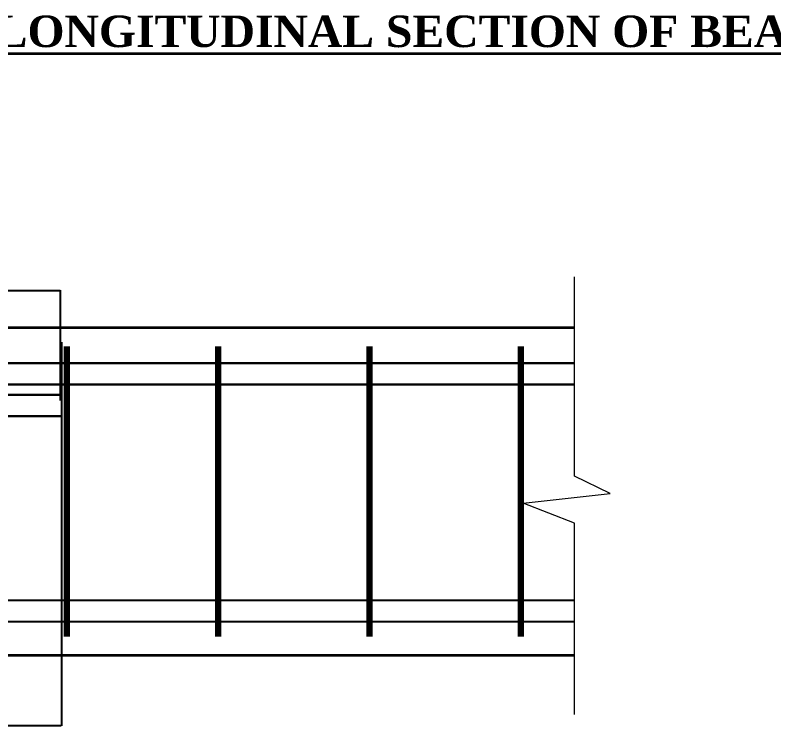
# Model space of a CAD drawing. Header units: inches. Extents: x -12073856 to 12321241, y -1226296 to 1319224.
# Drawn here: x 128740.2 to 128980.9, y 48476.8 to 48702.2 of the extents above; entities that cross this region are included whole.
import ezdxf

# ---------------------------------------------------------------- set-up
doc = ezdxf.new("R2010")
doc.units = ezdxf.units.IN
doc.header["$MEASUREMENT"] = 0
doc.header["$PDMODE"] = 35
for name, color, linetype, lineweight in [('DIM', 6, 'Continuous', 9), ('Hatch', 9, 'Continuous', 9), ('STIRRUPS', 14, 'Continuous', 18), ('TEXT', 255, 'Continuous', 35), ('TRENCH', 1, 'Continuous', 35), ('WALL', 1, 'Continuous', 30)]:
    doc.layers.add(name, color=color, linetype=linetype, lineweight=lineweight)
doc.styles.add('STYLE1', font='arialbd.ttf')
doc.styles.add('TAHOMA', font='tahoma.ttf', dxfattribs={"height": 9})
doc.dimstyles.new('ARROW', dxfattribs={"dimscale": 96, "dimtxt": 9, "dimasz": 0.125, "dimexe": 0.078125, "dimexo": 0.09375, "dimgap": 0.03125, "dimtad": 1, "dimdec": 0, "dimzin": 3, "dimdsep": 46, "dimlunit": 4, "dimtxsty": 'TAHOMA', "dimcen": 0.09375, "dimclrd": 256, "dimclre": 256, "dimclrt": 256, "dimadec": 0, "dimazin": 0, "dimtfac": 1, "dimtdec": 0, "dimtmove": 0, "dimatfit": 3, "dimfxl": 1, "dimfrac": 2, "dimtolj": 1, "dimtzin": 0, "dimarcsym": 0})

# ---------------------------------------------------------------- blocks, each defined once
blk = doc.blocks.new('*D725')
at = {"layer": 'Defpoints', "color": 0, "lineweight": -3, "transparency": 16777216}
for p in [(80027.01, 75647.75), (79723.01, 75619.68), (80027.01, 75612.6)]:
    blk.add_point(p, dxfattribs=at)
at = {"layer": 'DIM', "color": 0, "lineweight": -2, "transparency": 16777216}
for p, q in [((79723.01, 75619.93), (79723.01, 75647.83)), ((79723.14, 75647.75), (80026.89, 75647.75)), ((80027.01, 75612.85), (80027.01, 75647.83))]:
    blk.add_line(p, q, dxfattribs=at)
at = {"layer": 'DIM', "color": 0, "lineweight": -3, "transparency": 16777216}
for points in [[(79723.14, 75647.77), (79723.14, 75647.73), (79723.01, 75647.75)], [(80026.89, 75647.77), (80026.89, 75647.73), (80027.01, 75647.75)]]:
    blk.add_solid(points, dxfattribs=at)
at = {"layer": 'DIM', "color": 7, "transparency": 16777216, "insert": (79875.01, 75653.73), "char_height": 9, "attachment_point": 5, "style": 'TAHOMA'}
blk.add_mtext("\\A1;60 %%C(3.15')", dxfattribs=at)
blk = doc.blocks.new('*D726')
at = {"layer": 'Defpoints', "color": 0, "lineweight": -3, "transparency": 16777216}
for p in [(79676.49, 75641.62), (80027.32, 75631.58), (80027.32, 75509.7)]:
    blk.add_point(p, dxfattribs=at)
at = {"layer": 'DIM', "color": 0, "lineweight": -2, "transparency": 16777216}
for p, q in [((79676.49, 75641.37), (79676.49, 75509.63)), ((80027.32, 75631.33), (80027.32, 75509.63)), ((79676.61, 75509.7), (80027.2, 75509.7))]:
    blk.add_line(p, q, dxfattribs=at)
at = {"layer": 'DIM', "color": 0, "lineweight": -3, "transparency": 16777216}
for points in [[(79676.61, 75509.73), (79676.61, 75509.68), (79676.49, 75509.7)], [(80027.2, 75509.73), (80027.2, 75509.68), (80027.32, 75509.7)]]:
    blk.add_solid(points, dxfattribs=at)
at = {"layer": 'DIM', "color": 7, "transparency": 16777216, "insert": (79851.9, 75515.68), "char_height": 9, "attachment_point": 5, "style": 'TAHOMA'}
blk.add_mtext('\\A1;stirrups @ 4" c/c', dxfattribs=at)
blk = doc.blocks.new('DTGV')
at = {"layer": 'Hatch'}
blk.add_lwpolyline([(80190.04, 75513.17), (80190.04, 75573.91), (80173.7, 75580.22), (80201.33, 75583.38), (80190.04, 75588.83), (80190.04, 75652.02)], dxfattribs=at)
at = {"layer": 'STIRRUPS', "const_width": 2}
for points in [[(80029, 75630.02), (80029, 75537.93)], [(80077, 75630.02), (80077, 75537.93)], [(80125, 75630.02), (80125, 75537.93)], [(80173, 75630.02), (80173, 75537.93)]]:
    blk.add_lwpolyline(points, dxfattribs=at)
at = {"layer": 'TRENCH'}
for p, q in [((79595.63, 75636.02), (80190.04, 75636.02)), ((79595.63, 75532.02), (80190.04, 75532.02))]:
    blk.add_line(p, q, dxfattribs=at)
at = {"layer": 'WALL', "color": 3}
for points in [[(80027.32, 75614.59), (79722.03, 75614.59), (79676.49, 75624.63), (79595.63, 75624.63)], [(79723.32, 75624.63), (80190.04, 75624.63)], [(80027.32, 75607.88), (79721.3, 75607.88), (79675.76, 75617.92), (79595.63, 75617.92)], [(79723.32, 75617.92), (80190.04, 75617.92)], [(79595.63, 75549.27), (80190.04, 75549.46)], [(79595.63, 75542.55), (80190.04, 75542.74)]]:
    blk.add_lwpolyline(points, dxfattribs=at)
at = {"layer": 'DIM'}
for base, p1, p2, text, picture, middle in [((80027.01, 75647.75), (79723.01, 75619.68), (80027.01, 75612.6), "60 %%C(3.15')", '*D725', (79875.01, 75653.73)), ((80027.32, 75509.7), (79676.49, 75641.62), (80027.32, 75631.58), 'stirrups @ 4" c/c', '*D726', (79851.9, 75515.68))]:
    dim = blk.add_linear_dim(base=base, p1=p1, p2=p2, text=text, dimstyle='ARROW', override={"dimscale": 1}, dxfattribs=at)
    dim.commit()
    dim.dimension.update_dxf_attribs({"geometry": picture, "text_midpoint": middle})

msp = doc.modelspace()

# ---------------------------------------------------------------- block references
at = {"color": 0, "lineweight": -3}
msp.add_blockref('DTGV', (48727.65, -27032.83), dxfattribs=at)

# ---------------------------------------------------------------- texts
at = {"layer": 'TEXT', "insert": (129093.25, 48702.13), "char_height": 10, "width": 450.6233, "attachment_point": 3, "style": 'STYLE1'}
msp.add_mtext('{\\fTimes New Roman|b1|i0|c0|p18;\\LLONGITUDINAL SECTION OF BEAM ALONG  A-A}', dxfattribs=at)

doc.saveas('drawing.dxf')
